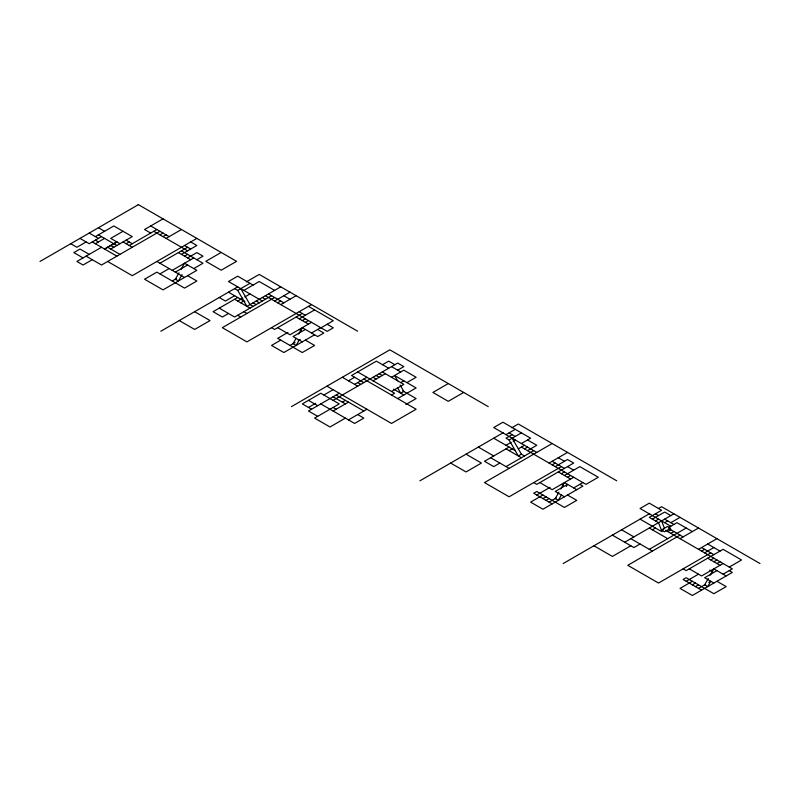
<?xml version="1.0" encoding="UTF-8"?>
<svg xmlns="http://www.w3.org/2000/svg" width="800" height="800" viewBox="0 0 800 800"><rect width="100%" height="100%" fill="white"/><g stroke="black" fill="none" stroke-linecap="round" stroke-linejoin="round"><path stroke-width="1.2" d="M179.01 272.84L175.31 279.23L178.39 281L182.08 274.61M180.85 269.64L184.54 263.25L196.84 270.35L163.01 289.88L144.56 279.23L156.86 272.13L184.54 288.11L196.84 281L187.62 275.68M296.14 338.33L293.06 343.66L296.14 345.43L299.21 340.11M298.6 334.07L302.29 327.68L317.67 336.56L323.82 333.01L317.67 329.45M558.92 492.18L555.23 498.57L558.3 500.34L561.38 495.02M560.76 488.98L564.45 482.59L576.75 489.69M566.3 486.5L567.53 484.36L555.23 491.47L564.45 496.79M708.33 578.44L704.64 584.83L707.72 586.61L710.79 581.28L708.74 582.47M710.18 575.25L713.87 568.85L726.17 575.96M40 261.47L138.41 204.66M86.13 241.94L76.9 247.27L70.75 243.72M95.36 236.62L113.81 225.96L132.26 236.62L110.73 249.04M101.51 236.62L89.21 243.72L79.98 238.39M95.36 243.72L104.58 238.39M123.03 231.29L110.73 238.39L119.96 243.72M101.51 247.27L76.9 261.47L83.05 265.02L92.28 259.7M163.01 218.86L144.56 229.51L150.71 233.07M126.11 243.72L129.18 241.94M129.18 245.49L156.86 229.51M159.94 231.29L101.51 265.02L86.13 256.15M159.94 234.84L163.01 233.07M163.01 236.62L166.09 234.84M166.09 238.39L181.47 229.51M196.84 238.39L132.26 275.68L107.66 261.47M159.94 263.25L187.62 247.27M181.47 254.37L196.84 245.49L190.69 241.94M184.54 256.15L187.62 254.37M159.94 273.9L169.16 268.58M187.62 257.92L196.84 252.6L202.99 256.15L196.84 259.7M172.24 270.35L193.77 257.92M175.31 272.13L187.62 265.02M221.19 252.45L205.82 261.33L221.19 270.21L236.57 261.33L138.16 204.51M172.24 281L176.34 278.64M193.77 268.58L202.99 263.25L181.47 250.82M160.82 331.23L237.71 286.84M246.26 281.91L259.23 274.41L357.64 331.23M234.63 288.62L237.71 290.39L250.01 283.29M234.63 295.72L225.41 301.05L219.25 297.5M243.86 290.39L259.23 281.52L274.61 290.39M237.71 297.5L213.1 311.7L222.33 317.03L228.48 313.47M237.71 301.05L242.83 298.09M244.88 296.9L250.01 293.94M240.78 302.82L243.86 301.05M280.76 286.84L246.93 306.37L237.71 290.39M271.54 295.72L234.63 317.03L219.25 308.15M274.61 297.5L222.33 327.68L246.93 341.88L311.51 304.6M274.61 301.05L289.99 292.17M277.69 302.82L280.76 301.05M280.76 304.6L296.14 295.72M302.29 313.47L274.61 329.45L271.54 327.68M299.21 318.8L314.59 309.92M302.29 320.58L305.36 318.8M287.94 332.41L277.69 338.33L302.29 352.54L314.59 345.43L305.36 340.11M305.36 322.35L308.44 320.58M280.76 340.11L271.54 345.43L283.84 352.54L314.59 334.78M311.51 322.35L289.99 334.78L277.69 327.68M305.36 329.45L293.06 336.56L302.29 341.88M289.99 345.43L295.11 342.48M298.19 340.7L300.24 339.52M311.51 333.01L320.74 327.68M320.99 327.82L333.29 320.72L308.44 306.37M291.44 406.64L389.85 349.83L488.26 406.64M323.86 395.03L333.08 389.7M348.46 380.82L354.61 377.27M308.48 407.46L315.66 403.31M382.54 364.7L388.69 361.15L394.84 364.7M339.23 393.25L308.48 411.01L317.71 416.34M354.61 384.38L366.91 377.27M333.08 400.36L397.67 363.07L403.82 366.62L397.67 370.17M373.06 380.82L385.36 373.72M342.31 402.13L345.38 400.36M333.08 411.01L348.46 402.13M391.51 377.27L403.82 370.17L416.12 377.27L406.89 382.6M400.74 382.6L403.82 380.82M345.38 418.11L330.01 426.99L314.63 418.11L339.23 403.91L320.78 393.25L302.33 403.91L311.56 409.23M391.51 391.48L403.82 384.38L382.29 371.95M348.46 419.89L366.91 409.23M391.51 395.03L394.59 393.25L357.69 371.95M397.67 398.58L416.12 387.93L394.59 375.5L397.67 380.82M405.87 404.5L416.12 398.58L402.79 390.89M448.28 383.56L432.91 392.44L448.28 401.32L463.66 392.44M419.91 480.81L503.18 432.74M511.83 427.74L518.32 424L616.73 480.81M506.02 434.65L515.25 429.32M512.17 434.65L506.02 438.2L509.1 439.98L518.32 455.96L521.4 454.18L524.47 455.96M509.1 439.98L521.4 432.87M506.02 445.3L511.15 442.34M513.2 441.16L515.25 439.98M509.1 447.08L484.49 461.28L493.72 466.61L499.87 463.06M509.1 450.63L512.17 448.85M521.4 443.53L530.62 438.2L502.95 422.22L493.72 427.55L536.77 452.41M518.32 448.85L524.47 445.3M524.47 448.85L527.55 447.08M527.55 450.63L536.77 445.3L527.55 439.98M506.02 466.61L533.7 450.63M552.15 443.53L484.49 482.59L509.1 496.79L561.38 466.61M549.08 463.06L567.53 452.41M552.15 464.83L555.23 463.06M555.23 466.61L567.53 459.51L573.68 463.06L536.77 484.36L533.7 482.59M561.38 473.71L564.45 471.94M564.45 475.49L579.83 466.61L598.28 477.26L585.98 484.36L521.4 447.08M536.77 495.02L550.1 487.32M567.53 477.26L570.6 475.49M542.92 495.02L530.62 502.12L542.92 509.22L582.9 486.14L579.83 484.36M573.68 477.26L552.15 489.69L539.85 482.59M542.92 498.57L546 496.79M546 500.34L549.08 498.57M549.08 502.12L556.25 497.98M573.68 487.92L582.9 482.59M563.18 563.53L649.69 513.58M658.34 508.58L661.59 506.71L760 563.53M652.36 519.14L664.66 512.04L670.82 515.59M655.44 520.92L658.51 519.14M624.69 542.22L673.89 513.81M652.36 529.79L655.44 528.02M664.66 522.69L667.74 520.92M630.84 545.77L612.38 556.43L593.93 545.77M670.82 522.69L680.04 517.36M661.38 530.04L667.53 526.49L670.6 528.26L664.45 531.81L661.38 530.04L658.51 522.69L649.29 517.36L661.59 510.26L649.29 503.16L640.06 508.49L670.82 526.24M640.06 544L633.91 547.55L612.38 535.12M668.77 527.43L676.97 522.69L692.34 531.57M667.74 531.57L670.82 529.79M670.82 533.34L673.89 531.57M649.29 549.32L686.19 528.02M680.04 535.12L627.76 565.3L658.51 583.06L710.79 552.87M680.04 538.67L698.49 528.02M698.49 549.32L716.95 538.67M701.57 551.1L704.64 549.32M704.64 552.87L713.87 547.55M710.79 559.98L713.87 558.2M713.87 561.75L716.95 559.98M686.19 581.28L698.49 574.18M716.95 563.53L720.02 561.75M692.34 581.28L680.04 588.39L692.34 595.49L732.32 572.41L729.25 570.63M723.1 563.53L701.57 575.96L689.27 568.85M692.34 584.83L695.42 583.06M716.95 570.63L704.64 577.73L713.87 583.06M695.42 586.61L698.49 584.83M729.25 567.08L741.55 559.98L723.1 549.32L686.19 570.63L683.12 568.85M698.49 588.39L705.67 584.24M723.1 574.18L732.32 568.85L665.69 530.38M283.84 295.72L289.99 299.27M327.14 324.27L333.29 327.82L327.14 331.37L265.38 295.72M558.3 457.73L564.45 461.28M655.44 513.81L658.51 515.59M664.66 519.14L673.89 524.47M707.72 544L720.02 551.1M150.71 225.96L169.16 236.62M184.54 245.49L190.69 249.04M253.08 285.07L237.71 276.19L228.48 281.52L262.31 301.05M268.46 293.94L283.84 302.82M299.21 311.7L305.36 315.25M509.1 432.87L515.25 436.43M567.53 466.61L573.68 470.16M391.51 366.62L400.74 371.95M153.79 231.29L187.62 250.82M552.15 461.28L564.45 468.38M668.77 528.61L683.12 536.9M701.57 547.55L713.87 554.65M388.69 368.25L376.39 361.15L351.54 375.5L363.84 382.6M262.31 297.5L265.38 299.27M296.14 317.03L308.44 324.13M178.39 252.6L190.69 259.7M558.3 471.94L570.6 479.04M640.06 519.14L661.59 531.57L664.45 528.26L661.59 520.92M707.72 558.2L720.02 565.3M256.16 301.05L259.23 302.82M493.72 438.2L515.25 450.63M649.29 528.02L667.74 538.67M379.21 373.72L382.29 375.5M253.08 302.82L256.16 304.6M299.21 329.45L301.26 330.64M506.02 448.85L521.4 457.73M376.14 375.5L379.21 377.27M228.48 292.17L244.88 301.64M253.08 306.37L250.01 304.6L240.78 288.62M561.38 484.36L563.43 485.55M709.77 570.04L712.84 571.81M373.06 377.27L376.14 379.05M393.57 389.11L403.82 395.03M234.63 299.27L250.01 308.15M126.11 240.17L132.26 243.72M567.53 495.02L576.75 500.34L564.45 507.45L536.77 491.47L533.7 493.24L552.15 503.9M716.95 581.28L726.17 586.61L713.87 593.71L686.19 577.73L683.12 579.51L701.57 590.16M363.84 379.05L416.12 409.23L391.51 423.44L326.93 386.15M98.43 227.74L104.58 231.29M123.03 241.94L132.26 247.27M156.86 261.47L184.54 277.45M243.86 311.7L246.93 313.47M478.34 447.08L493.72 455.96M621.61 529.79L633.91 536.9M490.64 457.73L509.1 468.38M630.84 538.67L652.36 551.1M357.69 382.6L360.76 384.38M98.43 234.84L116.88 245.49M237.71 315.25L240.78 317.03M342.31 377.27L357.69 386.15M89.21 233.07L98.43 238.39M110.73 245.49L113.81 247.27M95.36 240.17L98.43 241.94M107.66 247.27L119.96 254.37M466.04 454.18L481.42 463.06L466.04 471.94L450.66 463.06M92.28 241.94L116.88 256.15M194.65 311.7L210.03 320.58L194.65 329.45L179.27 320.58M336.16 395.03L363.84 411.01M89.21 254.37L79.98 249.04L73.83 252.6L83.05 257.92M333.08 396.8L345.38 403.91M357.69 414.56L363.84 418.11L354.61 423.44L320.78 403.91M333.08 407.46L336.16 409.23M308.48 400.36L317.71 405.68M512.17 438.2L521.4 454.18M400.13 385.09L403.82 391.48L400.74 393.25L397.67 387.93M116.88 241.94L104.58 249.04L116.88 241.94"/></g></svg>
